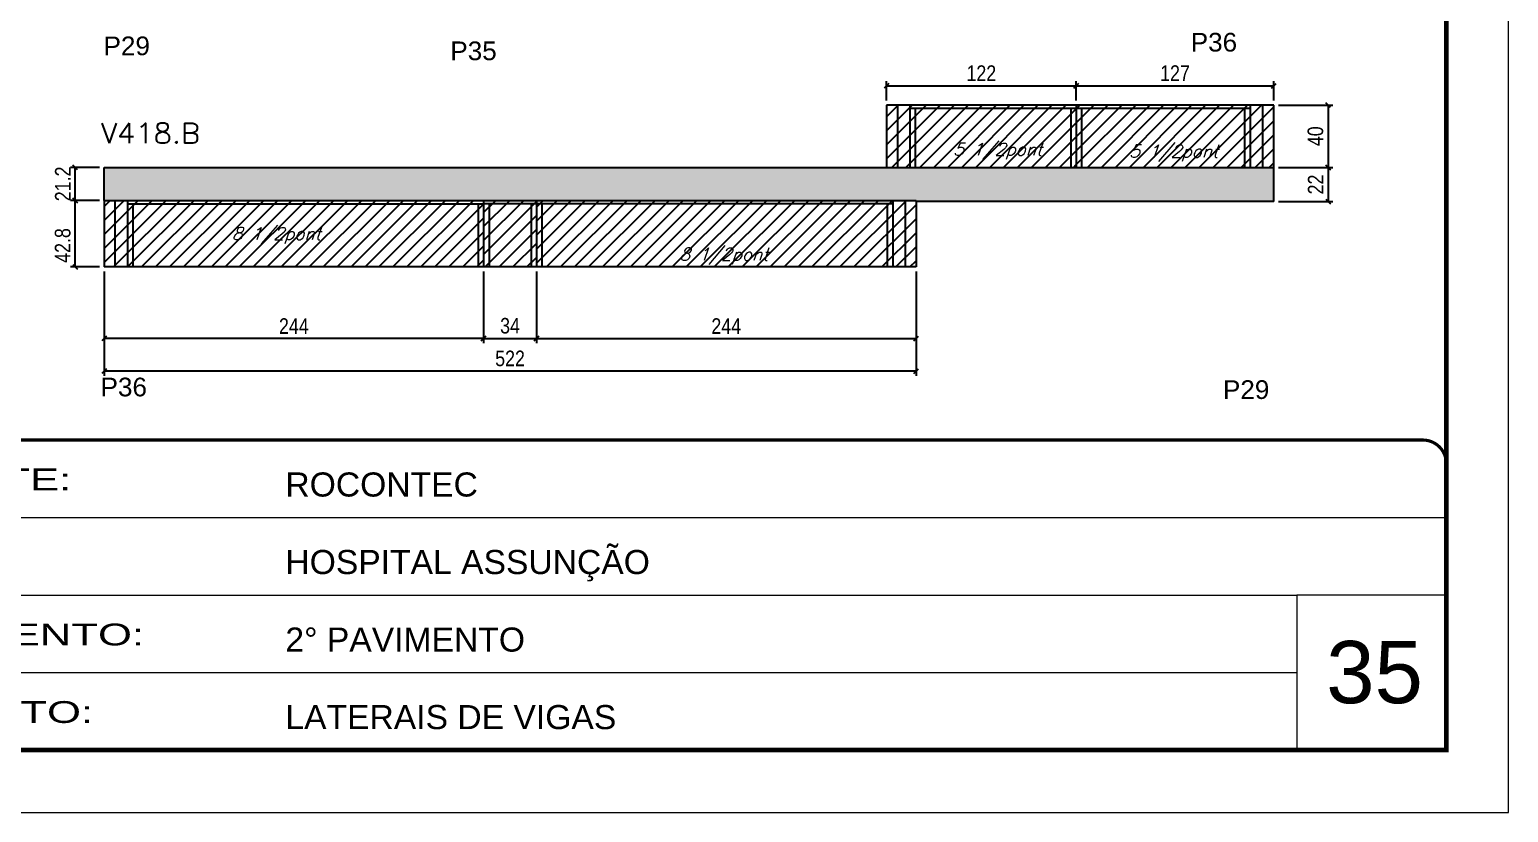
# Model space of a CAD drawing. Extents: x 137137 to 143418, y 10464 to 34486.
# Drawn here: x 140842 to 141792, y 24247 to 24750 of the extents above; entities that cross this region are included whole.
import ezdxf

# ---------------------------------------------------------------- set-up
doc = ezdxf.new("R2010")
doc.units = 0
doc.linetypes.add('CONTINUO', pattern=[0])
doc.linetypes.add('DASHED', pattern=[0.75, 0.5, -0.25])
for name, color, linetype in [('5', 5, 'Continuous'), ('COTA', 241, 'Continuous'), ('Painéis', 200, 'Continuous'), ('Reaproveitamento', 251, 'Continuous'), ('SARR_2.2x7', 40, 'Continuous'), ('SARR_3.5x7', 81, 'Continuous'), ('texto', 7, 'Continuous')]:
    doc.layers.add(name, color=color, linetype=linetype)
for name, color, linetype, lineweight in [('CARIMBO', 255, 'Continuous', 9), ('Folhas', 255, 'Continuous', 9), ('SARRAFO DE PRESSAO', 251, 'DASHED', 9), ('Texto Seção', 7, 'Continuous', 15)]:
    doc.layers.add(name, color=color, linetype=linetype, lineweight=lineweight)
doc.styles.add('ARIAL', font='arial.ttf')
doc.styles.add('COTA TECNICA', font='techl___.ttf', dxfattribs={"height": 10})
doc.styles.add('REGUA-120', font='ROMANS.shx', dxfattribs={"height": 15})
doc.styles.add('Romans', font='romans.shx')
doc.styles.get("Standard").update_dxf_attribs({"font": 'arial.ttf'})
doc.styles.add('Tecnologia', font='')
doc.styles.get('Tecnologia').set_extended_font_data('Forgotten Futurist')
doc.dimstyles.new('PAINEL', dxfattribs={"dimtxt": 10, "dimasz": 3, "dimexe": 3, "dimexo": 3, "dimgap": 3, "dimtad": 1, "dimdec": 1, "dimzin": 12, "dimdsep": 46, "dimtxsty": 'COTA TECNICA', "dimblk1": 'OBLIQUE', "dimblk2": 'OBLIQUE', "dimsah": 1, "dimcen": 0.9, "dimclrd": 4, "dimclre": 4, "dimclrt": 240, "dimadec": 1, "dimazin": 3, "dimtfac": 1, "dimtdec": 1, "dimtmove": 0, "dimatfit": 3, "dimfxl": 1, "dimtolj": 1, "dimtzin": 12, "dimarcsym": 0})
pattern_1 = [(45, (1571.5, -6909.502), (-4.49012806, 4.49012806), [])]

# ---------------------------------------------------------------- blocks, each defined once
blk = doc.blocks.new('9999999999')
at = {"color": 30, "linetype": 'CONTINUO'}
for p, q in [((98564.56, 34379.64), (99583.98, 34379.64)), ((98564.56, 34329.83), (99487.98, 34329.83)), ((99583.98, 34329.83), (99487.98, 34329.83)), ((99487.98, 34329.83), (99487.98, 34230.21)), ((98564.56, 34280.02), (99487.98, 34280.02))]:
    blk.add_line(p, q, dxfattribs=at)
at = {"color": 30, "linetype": 'CONTINUO', "const_width": 2}
blk.add_lwpolyline([(99583.98, 34230.21), (99583.98, 34414.45, 0.414214), (99568.98, 34429.45), (98228.98, 34429.45, 0.414214), (98213.98, 34414.45), (98213.98, 34245.21, 0.414214), (98228.98, 34230.21), (99583.98, 34230.21)], format="xyb", dxfattribs=at)
at = {"layer": 'Folhas'}
blk.add_lwpolyline([(98138.98, 34190.21), (99623.98, 34190.21), (99623.98, 35240.21), (98138.98, 35240.21)], close=True, dxfattribs=at)
at = {"layer": 'Folhas', "color": 30, "const_width": 3}
blk.add_lwpolyline([(98213.98, 34230.21), (99583.98, 34230.21), (99583.98, 35200.21), (98213.98, 35200.21)], close=True, dxfattribs=at)
at = {"color": 7, "linetype": 'Continuous', "ltscale": 5, "style": 'ARIAL'}
for s, height, p in [('ROCONTEC', 15.483, (98837.68, 34393.13)), ('HOSPITAL ASSUNÇÃO', 15.4829, (98837.68, 34343.32)), ('2° PAVIMENTO', 15.4829, (98837.68, 34293.51)), ('LATERAIS DE VIGAS', 15.4829, (98837.68, 34243.7))]:
    blk.add_text(s, height=height, dxfattribs=at).set_placement(p)
at = {"layer": 'Folhas', "color": 7, "style": 'Tecnologia', "width": 1.5}
for s, p in [('CLIENTE:', (98573.65, 34397.17)), ('PAVIMENTO:', (98573.65, 34297.5)), ('PROJETO:', (98573.65, 34247.69))]:
    blk.add_text(s, height=14, dxfattribs=at).set_placement(p)
blk = doc.blocks.new('_Oblique')
at = {"color": 0, "linetype": 'ByBlock', "lineweight": -2}
blk.add_line((-0.5, -0.5), (0.5, 0.5), dxfattribs=at)
blk = doc.blocks.new('*D1224')
at = {"layer": 'COTA', "color": 4, "linetype": 'ByBlock', "lineweight": -2, "transparency": 16777216}
for p, q in [((140889.42, 24594.58), (140889.42, 24548.56)), ((141133.42, 24594.58), (141133.42, 24548.56)), ((141133.42, 24551.56), (140889.42, 24551.56))]:
    blk.add_line(p, q, dxfattribs=at)
at = {"layer": 'Defpoints', "color": 0, "linetype": 'ByBlock', "transparency": 16777216}
for p in [(140889.42, 24597.58), (141133.42, 24597.58), (140889.42, 24551.56)]:
    blk.add_point(p, dxfattribs=at)
at = {"layer": 'COTA', "color": 4, "linetype": 'ByBlock', "lineweight": -2, "transparency": 16777216, "xscale": 3, "yscale": 3, "zscale": 3, "rotation": 180}
blk.add_blockref('_Oblique', (140889.42, 24551.56), dxfattribs=at)
at = {"layer": 'COTA', "color": 4, "linetype": 'ByBlock', "lineweight": -2, "transparency": 16777216, "xscale": 3, "yscale": 3, "zscale": 3}
blk.add_blockref('_Oblique', (141133.42, 24551.56), dxfattribs=at)
at = {"layer": 'COTA', "color": 240, "linetype": 'ByBlock', "transparency": 16777216, "insert": (141011.42, 24559.63), "char_height": 10, "attachment_point": 5, "style": 'COTA TECNICA'}
blk.add_mtext('\\A1;244', dxfattribs=at)
blk = doc.blocks.new('*D1225')
at = {"layer": 'COTA', "color": 4, "linetype": 'ByBlock', "lineweight": -2, "transparency": 16777216}
for p, q in [((141133.42, 24594.58), (141133.42, 24548.56)), ((141167.42, 24594.58), (141167.42, 24548.56)), ((141133.42, 24551.56), (141167.42, 24551.56))]:
    blk.add_line(p, q, dxfattribs=at)
at = {"layer": 'Defpoints', "color": 0, "linetype": 'ByBlock', "transparency": 16777216}
for p in [(141133.42, 24597.58), (141167.42, 24597.58), (141167.42, 24551.56)]:
    blk.add_point(p, dxfattribs=at)
at = {"layer": 'COTA', "color": 4, "linetype": 'ByBlock', "lineweight": -2, "transparency": 16777216, "xscale": 3, "yscale": 3, "zscale": 3, "rotation": 180}
blk.add_blockref('_Oblique', (141133.42, 24551.56), dxfattribs=at)
at = {"layer": 'COTA', "color": 4, "linetype": 'ByBlock', "lineweight": -2, "transparency": 16777216, "xscale": 3, "yscale": 3, "zscale": 3}
blk.add_blockref('_Oblique', (141167.42, 24551.56), dxfattribs=at)
at = {"layer": 'COTA', "color": 240, "linetype": 'ByBlock', "transparency": 16777216, "insert": (141150.42, 24559.78), "char_height": 10, "attachment_point": 5, "style": 'COTA TECNICA'}
blk.add_mtext('\\A1;34', dxfattribs=at)
blk = doc.blocks.new('*D1240')
at = {"layer": 'COTA', "color": 4, "linetype": 'ByBlock', "lineweight": -2, "transparency": 16777216}
for p, q in [((140886.42, 24640.38), (140867.93, 24640.38)), ((140870.93, 24597.58), (140870.93, 24640.38)), ((140886.42, 24597.58), (140867.93, 24597.58))]:
    blk.add_line(p, q, dxfattribs=at)
at = {"layer": 'Defpoints', "color": 0, "linetype": 'ByBlock', "transparency": 16777216}
for p in [(140870.93, 24640.38), (140889.42, 24640.38), (140889.42, 24597.58)]:
    blk.add_point(p, dxfattribs=at)
at = {"layer": 'COTA', "color": 4, "linetype": 'ByBlock', "lineweight": -2, "transparency": 16777216, "xscale": 3, "yscale": 3, "zscale": 3}
for p, rotation in [((140870.93, 24640.38), 90), ((140870.93, 24597.58), 270)]:
    blk.add_blockref('_Oblique', p, dxfattribs=dict(at, rotation=rotation))
at = {"layer": 'COTA', "color": 240, "linetype": 'ByBlock', "transparency": 16777216, "insert": (140862.84, 24611.39), "char_height": 10, "attachment_point": 5, "rotation": 90, "style": 'COTA TECNICA'}
blk.add_mtext('\\A1;42.8', dxfattribs=at)
blk = doc.blocks.new('*D1241')
at = {"layer": 'COTA', "color": 4, "linetype": 'ByBlock', "lineweight": -2, "transparency": 16777216}
for p, q in [((140886.42, 24661.58), (140867.93, 24661.58)), ((140870.93, 24640.38), (140870.93, 24661.58)), ((140886.42, 24640.38), (140867.93, 24640.38))]:
    blk.add_line(p, q, dxfattribs=at)
at = {"layer": 'Defpoints', "color": 0, "linetype": 'ByBlock', "transparency": 16777216}
for p in [(140870.93, 24661.58), (140889.42, 24661.58), (140889.42, 24640.38)]:
    blk.add_point(p, dxfattribs=at)
at = {"layer": 'COTA', "color": 4, "linetype": 'ByBlock', "lineweight": -2, "transparency": 16777216, "xscale": 3, "yscale": 3, "zscale": 3}
for p, rotation in [((140870.93, 24661.58), 90), ((140870.93, 24640.38), 270)]:
    blk.add_blockref('_Oblique', p, dxfattribs=dict(at, rotation=rotation))
at = {"layer": 'COTA', "color": 240, "linetype": 'ByBlock', "transparency": 16777216, "insert": (140862.87, 24650.98), "char_height": 10, "attachment_point": 5, "rotation": 90, "style": 'COTA TECNICA'}
blk.add_mtext('\\A1;21.2', dxfattribs=at)
blk = doc.blocks.new('*D1246')
at = {"layer": 'COTA', "color": 4, "lineweight": -2, "ltscale": 25, "transparency": 16777216}
for p, q in [((140889.42, 24594.58), (140889.42, 24527.68)), ((141411.42, 24594.58), (141411.42, 24527.68)), ((141411.42, 24530.68), (140889.42, 24530.68))]:
    blk.add_line(p, q, dxfattribs=at)
at = {"layer": 'Defpoints', "color": 0, "ltscale": 25, "transparency": 16777216}
for p in [(140889.42, 24597.58), (141411.42, 24597.58), (140889.42, 24530.68)]:
    blk.add_point(p, dxfattribs=at)
at = {"layer": 'COTA', "color": 4, "lineweight": -2, "ltscale": 25, "transparency": 16777216, "xscale": 3, "yscale": 3, "zscale": 3, "rotation": 180}
blk.add_blockref('_Oblique', (140889.42, 24530.68), dxfattribs=at)
at = {"layer": 'COTA', "color": 4, "lineweight": -2, "ltscale": 25, "transparency": 16777216, "xscale": 3, "yscale": 3, "zscale": 3}
blk.add_blockref('_Oblique', (141411.42, 24530.68), dxfattribs=at)
at = {"layer": 'COTA', "color": 240, "ltscale": 25, "transparency": 16777216, "insert": (141150.42, 24538.79), "char_height": 10, "attachment_point": 5, "style": 'COTA TECNICA'}
blk.add_mtext('\\A1;522', dxfattribs=at)
blk = doc.blocks.new('*D1243')
at = {"layer": 'COTA', "color": 4, "lineweight": -2, "ltscale": 25, "transparency": 16777216}
for p, q in [((141167.42, 24594.58), (141167.42, 24548.56)), ((141411.42, 24594.58), (141411.42, 24548.56)), ((141167.42, 24551.56), (141411.42, 24551.56))]:
    blk.add_line(p, q, dxfattribs=at)
at = {"layer": 'Defpoints', "color": 0, "ltscale": 25, "transparency": 16777216}
for p in [(141167.42, 24597.58), (141411.42, 24597.58), (141411.42, 24551.56)]:
    blk.add_point(p, dxfattribs=at)
at = {"layer": 'COTA', "color": 4, "lineweight": -2, "ltscale": 25, "transparency": 16777216, "xscale": 3, "yscale": 3, "zscale": 3, "rotation": 180}
blk.add_blockref('_Oblique', (141167.42, 24551.56), dxfattribs=at)
at = {"layer": 'COTA', "color": 4, "lineweight": -2, "ltscale": 25, "transparency": 16777216, "xscale": 3, "yscale": 3, "zscale": 3}
blk.add_blockref('_Oblique', (141411.42, 24551.56), dxfattribs=at)
at = {"layer": 'COTA', "color": 240, "ltscale": 25, "transparency": 16777216, "insert": (141289.42, 24559.63), "char_height": 10, "attachment_point": 5, "style": 'COTA TECNICA'}
blk.add_mtext('\\A1;244', dxfattribs=at)
blk = doc.blocks.new('*D1247')
at = {"layer": 'COTA', "color": 4, "lineweight": -2, "ltscale": 25, "transparency": 16777216}
for p, q in [((141644.42, 24701.58), (141679.36, 24701.58)), ((141676.36, 24701.58), (141676.36, 24661.58)), ((141644.42, 24661.58), (141679.36, 24661.58))]:
    blk.add_line(p, q, dxfattribs=at)
at = {"layer": 'Defpoints', "color": 0, "ltscale": 25, "transparency": 16777216}
for p in [(141641.42, 24701.58), (141641.42, 24661.58), (141676.36, 24661.58)]:
    blk.add_point(p, dxfattribs=at)
at = {"layer": 'COTA', "color": 4, "lineweight": -2, "ltscale": 25, "transparency": 16777216, "xscale": 3, "yscale": 3, "zscale": 3}
for p, rotation in [((141676.36, 24701.58), 90), ((141676.36, 24661.58), 270)]:
    blk.add_blockref('_Oblique', p, dxfattribs=dict(at, rotation=rotation))
at = {"layer": 'COTA', "color": 240, "ltscale": 25, "transparency": 16777216, "insert": (141668.26, 24681.58), "char_height": 10, "attachment_point": 5, "rotation": 90, "style": 'COTA TECNICA'}
blk.add_mtext('\\A1;40', dxfattribs=at)
blk = doc.blocks.new('*D1248')
at = {"layer": 'COTA', "color": 4, "lineweight": -2, "ltscale": 25, "transparency": 16777216}
for p, q in [((141644.42, 24661.58), (141679.36, 24661.58)), ((141676.36, 24661.58), (141676.36, 24639.58)), ((141644.42, 24639.58), (141679.36, 24639.58))]:
    blk.add_line(p, q, dxfattribs=at)
at = {"layer": 'Defpoints', "color": 0, "ltscale": 25, "transparency": 16777216}
for p in [(141641.42, 24661.58), (141641.42, 24639.58), (141676.36, 24639.58)]:
    blk.add_point(p, dxfattribs=at)
at = {"layer": 'COTA', "color": 4, "lineweight": -2, "ltscale": 25, "transparency": 16777216, "xscale": 3, "yscale": 3, "zscale": 3}
for p, rotation in [((141676.36, 24661.58), 90), ((141676.36, 24639.58), 270)]:
    blk.add_blockref('_Oblique', p, dxfattribs=dict(at, rotation=rotation))
at = {"layer": 'COTA', "color": 240, "ltscale": 25, "transparency": 16777216, "insert": (141668.36, 24650.58), "char_height": 10, "attachment_point": 5, "rotation": 90, "style": 'COTA TECNICA'}
blk.add_mtext('\\A1;22', dxfattribs=at)
blk = doc.blocks.new('*D1249')
at = {"layer": 'COTA', "color": 4, "lineweight": -2, "ltscale": 25, "transparency": 16777216}
for p, q in [((141392.42, 24704.58), (141392.42, 24717.05)), ((141392.42, 24714.05), (141514.42, 24714.05)), ((141514.42, 24704.58), (141514.42, 24717.05))]:
    blk.add_line(p, q, dxfattribs=at)
at = {"layer": 'Defpoints', "color": 0, "ltscale": 25, "transparency": 16777216}
for p in [(141514.42, 24714.05), (141392.42, 24701.58), (141514.42, 24701.58)]:
    blk.add_point(p, dxfattribs=at)
at = {"layer": 'COTA', "color": 4, "lineweight": -2, "ltscale": 25, "transparency": 16777216, "xscale": 3, "yscale": 3, "zscale": 3, "rotation": 180}
blk.add_blockref('_Oblique', (141392.42, 24714.05), dxfattribs=at)
at = {"layer": 'COTA', "color": 4, "lineweight": -2, "ltscale": 25, "transparency": 16777216, "xscale": 3, "yscale": 3, "zscale": 3}
blk.add_blockref('_Oblique', (141514.42, 24714.05), dxfattribs=at)
at = {"layer": 'COTA', "color": 240, "ltscale": 25, "transparency": 16777216, "insert": (141453.42, 24722.11), "char_height": 10, "attachment_point": 5, "style": 'COTA TECNICA'}
blk.add_mtext('\\A1;122', dxfattribs=at)
blk = doc.blocks.new('*D1250')
at = {"layer": 'COTA', "color": 4, "lineweight": -2, "ltscale": 25, "transparency": 16777216}
for p, q in [((141514.42, 24704.58), (141514.42, 24717.05)), ((141514.42, 24714.05), (141641.42, 24714.05)), ((141641.42, 24704.58), (141641.42, 24717.05))]:
    blk.add_line(p, q, dxfattribs=at)
at = {"layer": 'Defpoints', "color": 0, "ltscale": 25, "transparency": 16777216}
for p in [(141641.42, 24714.05), (141514.42, 24701.58), (141641.42, 24701.58)]:
    blk.add_point(p, dxfattribs=at)
at = {"layer": 'COTA', "color": 4, "lineweight": -2, "ltscale": 25, "transparency": 16777216, "xscale": 3, "yscale": 3, "zscale": 3, "rotation": 180}
blk.add_blockref('_Oblique', (141514.42, 24714.05), dxfattribs=at)
at = {"layer": 'COTA', "color": 4, "lineweight": -2, "ltscale": 25, "transparency": 16777216, "xscale": 3, "yscale": 3, "zscale": 3}
blk.add_blockref('_Oblique', (141641.42, 24714.05), dxfattribs=at)
at = {"layer": 'COTA', "color": 240, "ltscale": 25, "transparency": 16777216, "insert": (141577.92, 24722.13), "char_height": 10, "attachment_point": 5, "style": 'COTA TECNICA'}
blk.add_mtext('\\A1;127', dxfattribs=at)

msp = doc.modelspace()

# ---------------------------------------------------------------- hatches: boundary and pattern name
at = {"layer": 'COTA', "linetype": 'ByBlock'}
h = msp.add_hatch(dxfattribs=at)
h.set_pattern_fill('AR-CONC', color=256, scale=0.03)
h.set_pattern_definition([(50, (3170, 1130.524), (5.46554007, -0.47817257), [0.5715, -6.2865]), (355, (3170, 1130.524), (-1.05730264, 5.73170536), [0.4572, -5.02921753]), (100.4514447, (3170.4555, 1130.484), (4.40823741, 5.25353256), [0.48570026, -5.34270734]), (46.1842, (3170, 1132.048), (8.13237123, -1.26126984), [0.85725, -9.42975]), (96.6355576, (3170.678, 1131.943), (7.122124, 7.42278374), [0.7285507, -8.01406824]), (351.184151, (3170, 1132.048), (7.122124, 7.42278374), [0.685799, -7.54379196]), (21, (3170.762, 1131.667), (4.54843174, -3.06795595), [0.5715, -6.2865]), (326, (3170.762, 1131.667), (1.85406085, 5.52563898), [0.4572, -5.0292]), (71.451445, (3171.141, 1131.4114), (6.40249258, 2.45768307), [0.48570026, -5.34269813]), (37.5, (3170, 1130.524), (0.092658098, 2.536651166), [0, -4.96824, 0, -5.1054, 0, -5.04825]), (7.5, (3170, 1130.524), (2.004589875, 3.005417245), [0, -2.91084, 0, -4.85394, 0, -1.92405]), (327.5, (3168.3007, 1130.524), (4.067717855, -0.17186232), [0, -1.905, 0, -5.9436, 0, -7.8867]), (317.5, (3167.5387, 1130.524), (4.44387544, 0.76279473), [0, -2.4765, 0, -3.94716, 0, -5.6007])])
h.paths.add_polyline_path([(141392.42, 24661.58), (140889.42, 24661.58), (140889.42, 24640.38), (141411.42, 24640.38), (141411.42, 24639.58), (141641.42, 24639.58), (141641.42, 24661.58)])
at = {"layer": 'Reaproveitamento', "linetype": 'ByBlock'}
h = msp.add_hatch(dxfattribs=at)
h.set_pattern_fill('ANSI31', color=256, scale=2)
h.paths.add_polyline_path([(141514.42, 24701.58), (141392.42, 24701.58), (141392.42, 24661.58), (141514.42, 24661.58)])
h.paths.add_polyline_path([(141427.53, 24663.89), (141495.15, 24663.89), (141500.65, 24679.86), (141433.03, 24679.86)], flags=24)
h = msp.add_hatch(dxfattribs=at)
h.set_pattern_fill('ANSI31', color=256, scale=2)
h.paths.add_polyline_path([(141641.42, 24701.58), (141514.42, 24701.58), (141514.42, 24661.58), (141641.42, 24661.58)])
h.paths.add_polyline_path([(141540.67, 24662.65), (141608.29, 24662.65), (141613.79, 24678.63), (141546.17, 24678.63)], flags=24)
h = msp.add_hatch(dxfattribs=at)
h.set_pattern_fill('ANSI31', color=256, scale=2)
h.set_pattern_definition(pattern_1)
h.paths.add_polyline_path([(140889.42, 24640.38), (140889.42, 24597.58), (141133.42, 24597.58), (141133.42, 24640.38)])
h = msp.add_hatch(dxfattribs=at)
h.set_pattern_fill('ANSI31', color=256, scale=2)
h.paths.add_polyline_path([(141167.42, 24640.38), (141133.42, 24640.38), (141133.42, 24597.58), (141167.42, 24597.58)])
h = msp.add_hatch(dxfattribs=at)
h.set_pattern_fill('ANSI31', color=256, scale=2)
h.set_pattern_definition(pattern_1)
h.paths.add_polyline_path([(141411.42, 24597.58), (141411.42, 24640.38), (141167.42, 24640.38), (141167.42, 24597.58)])

# ---------------------------------------------------------------- linework, layer by layer
at = {"layer": 'COTA', "linetype": 'ByBlock'}
for p, q in [((140889.42, 24640.38), (140889.42, 24661.58)), ((140889.42, 24661.58), (141392.42, 24661.58)), ((141641.42, 24639.58), (141641.42, 24661.58)), ((141641.42, 24639.58), (141411.42, 24639.58))]:
    msp.add_line(p, q, dxfattribs=at)
at = {"layer": 'Painéis', "ltscale": 25}
for p, q in [((141641.42, 24701.58), (141392.42, 24701.58)), ((141392.42, 24701.58), (141392.42, 24661.58)), ((141514.42, 24701.58), (141514.42, 24661.58)), ((141641.42, 24661.58), (141641.42, 24701.58)), ((141392.42, 24661.58), (141641.42, 24661.58)), ((140889.42, 24640.38), (141411.42, 24640.38)), ((141411.42, 24640.38), (141411.42, 24597.58))]:
    msp.add_line(p, q, dxfattribs=at)
at = {"layer": 'Painéis', "linetype": 'ByBlock'}
for p, q in [((140889.42, 24640.38), (141396.42, 24640.38)), ((140889.42, 24640.38), (140889.42, 24597.58)), ((141133.42, 24640.38), (141133.42, 24597.58)), ((141167.42, 24640.38), (141167.42, 24597.58)), ((141396.42, 24640.38), (141411.42, 24640.38)), ((141411.42, 24597.58), (140889.42, 24597.58))]:
    msp.add_line(p, q, dxfattribs=at)
at = {"layer": 'SARR_2.2x7', "linetype": 'Continuous'}
for p, q in [((141399.42, 24701.58), (141399.42, 24661.58)), ((141634.42, 24661.58), (141634.42, 24701.58)), ((141514.42, 24699.38), (141407.42, 24699.38)), ((141626.42, 24699.38), (141514.42, 24699.38)), ((140896.42, 24640.38), (140896.42, 24597.58)), ((140904.42, 24638.18), (141133.42, 24638.18)), ((141167.42, 24638.18), (141133.42, 24638.18)), ((141396.42, 24638.18), (141167.42, 24638.18)), ((141404.42, 24640.38), (141404.42, 24597.58))]:
    msp.add_line(p, q, dxfattribs=at)
at = {"layer": 'SARR_3.5x7'}
for p, q in [((141407.42, 24701.58), (141407.42, 24661.58)), ((141626.42, 24661.58), (141626.42, 24701.58)), ((141410.92, 24699.38), (141410.92, 24661.58)), ((141510.92, 24699.38), (141510.92, 24661.58)), ((141517.92, 24699.38), (141517.92, 24661.58)), ((141622.92, 24661.58), (141622.92, 24699.38)), ((140904.42, 24640.38), (140904.42, 24597.58)), ((140907.92, 24638.18), (140907.92, 24597.58)), ((141129.92, 24638.18), (141129.92, 24597.58)), ((141136.92, 24638.18), (141136.92, 24597.58)), ((141163.92, 24638.18), (141163.92, 24597.58)), ((141170.92, 24638.18), (141170.92, 24597.58)), ((141392.92, 24638.18), (141392.92, 24597.58)), ((141396.42, 24640.38), (141396.42, 24597.58)), ((141396.42, 24640.38), (141396.42, 24597.58))]:
    msp.add_line(p, q, dxfattribs=at)

# ---------------------------------------------------------------- block references
at = {"layer": 'SARRAFO DE PRESSAO', "color": 6, "linetype": 'ByBlock'}
msp.add_blockref('9999999999', (42168.31, -9943.03), dxfattribs=at)

# ---------------------------------------------------------------- texts
at = {"layer": '5', "linetype": 'Continuous'}
for s, p in [('P29', (140889.1, 24733.64)), ('P35', (141112.03, 24730.45)), ('P36', (141588.04, 24735.99)), ('P36', (140887.17, 24514.48)), ('P29', (141608.76, 24512.8))]:
    msp.add_text(s, height=12, rotation=359.99996, dxfattribs=at).set_placement(p)
at = {"layer": 'CARIMBO', "style": 'ARIAL'}
msp.add_text('35', height=40, dxfattribs=at).set_placement((141675.15, 24317.32))
at = {"layer": 'texto', "color": 2, "char_height": 8, "attachment_point": 5, "style": 'Romans'}
for s, insert in [('{\\Q19;\\C256;5 1/2pont}', (141463.9, 24671.87)), ('{\\Q19;\\C256;5 1/2pont}', (141577.04, 24670.64)), ('{\\Q19;\\C256;8 1/2pont}', (141000.14, 24617.7)), ('{\\Q19;\\C256;8 1/2pont}', (141287.85, 24604.46))]:
    msp.add_mtext(s, dxfattribs=dict(at, insert=insert))
at = {"layer": 'Texto Seção', "style": 'REGUA-120', "width": 1.05}
msp.add_text('V418.B', height=13, dxfattribs=at).set_placement((140887.35, 24677.03))

# ---------------------------------------------------------------- dimensions: what is measured, and where the dimension line sits
at = {"layer": 'COTA', "ltscale": 25}
for base, p1, p2, picture, middle in [((141514.42, 24714.05), (141392.42, 24701.58), (141514.42, 24701.58), '*D1249', (141453.42, 24722.11)), ((140889.42, 24530.68), (141411.42, 24597.58), (140889.42, 24597.58), '*D1246', (141150.42, 24538.79)), ((141411.42, 24551.56), (141167.42, 24597.58), (141411.42, 24597.58), '*D1243', (141289.42, 24559.63))]:
    dim = msp.add_linear_dim(base=base, p1=p1, p2=p2, dimstyle='PAINEL', dxfattribs=at)
    dim.commit()
    dim.dimension.update_dxf_attribs({"geometry": picture, "text_midpoint": middle})
dim = msp.add_linear_dim(base=(141641.42, 24714.05), p1=(141514.42, 24701.58), p2=(141641.42, 24701.58), dimstyle='PAINEL', override={"dimtmove": 1}, dxfattribs=at)
dim.commit()
dim.dimension.update_dxf_attribs({"geometry": '*D1250', "text_midpoint": (141577.92, 24722.13)})
for base, p1, p2, picture, middle in [((141676.36, 24661.58), (141641.42, 24701.58), (141641.42, 24661.58), '*D1247', (141668.26, 24681.58)), ((141676.36, 24639.58), (141641.42, 24661.58), (141641.42, 24639.58), '*D1248', (141668.36, 24650.58))]:
    dim = msp.add_linear_dim(base=base, p1=p1, p2=p2, angle=90, dimstyle='PAINEL', dxfattribs=at)
    dim.commit()
    dim.dimension.update_dxf_attribs({"geometry": picture, "text_midpoint": middle})
at = {"layer": 'COTA', "linetype": 'ByBlock'}
for base, p1, p2, picture, middle in [((140870.93, 24661.58), (140889.42, 24640.38), (140889.42, 24661.58), '*D1241', (140870.93, 24650.98)), ((140870.93, 24640.38), (140889.42, 24597.58), (140889.42, 24640.38), '*D1240', (140870.93, 24611.39))]:
    dim = msp.add_linear_dim(base=base, p1=p1, p2=p2, angle=90, dimstyle='PAINEL', dxfattribs=at)
    dim.commit()
    dim.dimension.update_dxf_attribs({"geometry": picture, "text_midpoint": middle, "dimtype": 160})
dim = msp.add_linear_dim(base=(140889.42, 24551.56), p1=(141133.42, 24597.58), p2=(140889.42, 24597.58), dimstyle='PAINEL', dxfattribs=at)
dim.commit()
dim.dimension.update_dxf_attribs({"geometry": '*D1224', "text_midpoint": (141011.42, 24551.56), "dimtype": 160})
dim = msp.add_linear_dim(base=(141167.42, 24551.56), p1=(141133.42, 24597.58), p2=(141167.42, 24597.58), dimstyle='PAINEL', dxfattribs=at)
dim.commit()
dim.dimension.update_dxf_attribs({"geometry": '*D1225', "text_midpoint": (141150.42, 24559.78)})

doc.saveas('drawing.dxf')
